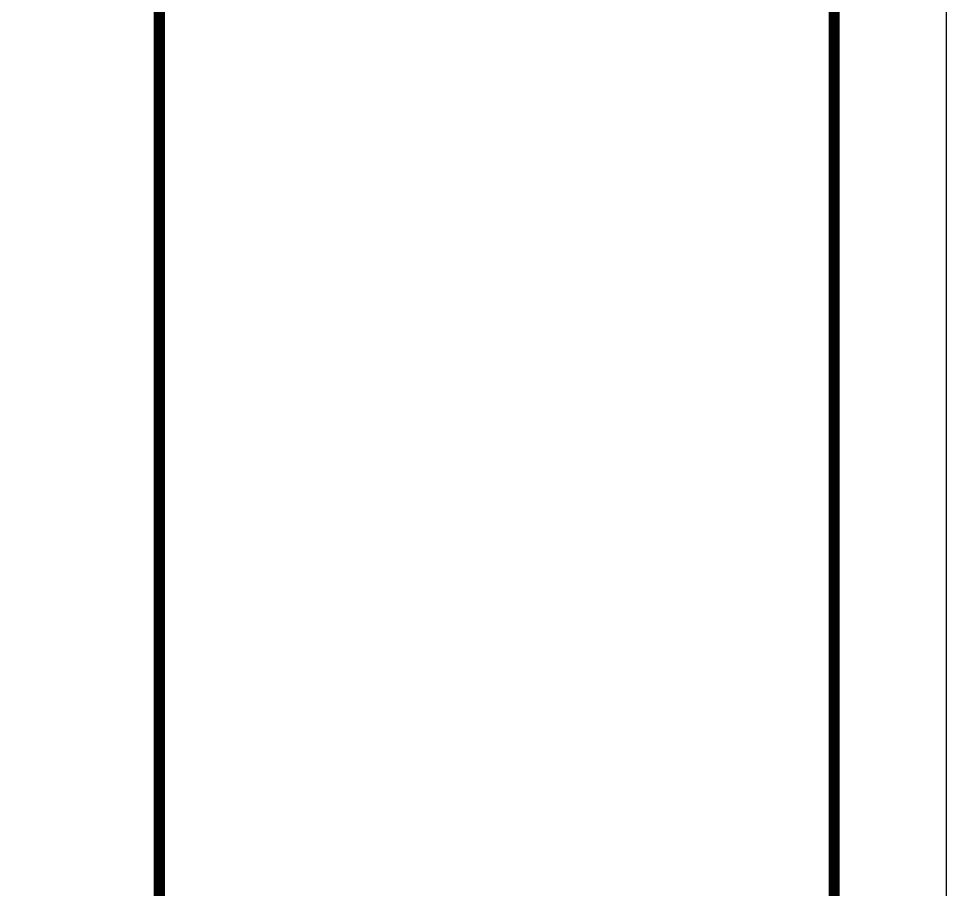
# Model space of a CAD drawing. Extents: x 19118 to 566552, y -1188739 to 92943.
# Drawn here: x 388612 to 401007, y -148086 to -136460 of the extents above; entities that cross this region are included whole.
import ezdxf

# ---------------------------------------------------------------- set-up
doc = ezdxf.new("R2010")
doc.units = 0
doc.header["$LTSCALE"] = 1000
doc.header["$MEASUREMENT"] = 0
doc.layers.add('PUB_TITLE', color=4, linetype='CONTINUOUS')
doc.layers.add('图框', color=4, linetype='CONTINUOUS')

msp = doc.modelspace()

# ---------------------------------------------------------------- linework, layer by layer
at = {"layer": 'PUB_TITLE'}
msp.add_lwpolyline([(243357.0701740279, -192635.9706152947), (401007.0701740279, -192635.9706152947), (401007.0701740279, -103535.9706152947), (243357.0701740279, -103535.9706152947)], close=True, dxfattribs=at)
at = {"layer": 'PUB_TITLE', "const_width": 150}
msp.add_lwpolyline([(247107.0701740279, -191135.9706152947), (399507.0701740279, -191135.9706152947), (399507.0701740279, -105035.9706152947), (247107.0701740279, -105035.9706152947)], close=True, dxfattribs=at)
at = {"layer": '图框', "color": 4, "const_width": 147.885775530689}
msp.add_lwpolyline([(390493.216429722, -105035.9706152947), (399507.0701740279, -105035.9706152947), (399507.0701740279, -191135.9706152947), (390493.216429722, -191135.9706152947)], close=True, dxfattribs=at)

doc.saveas('drawing.dxf')
